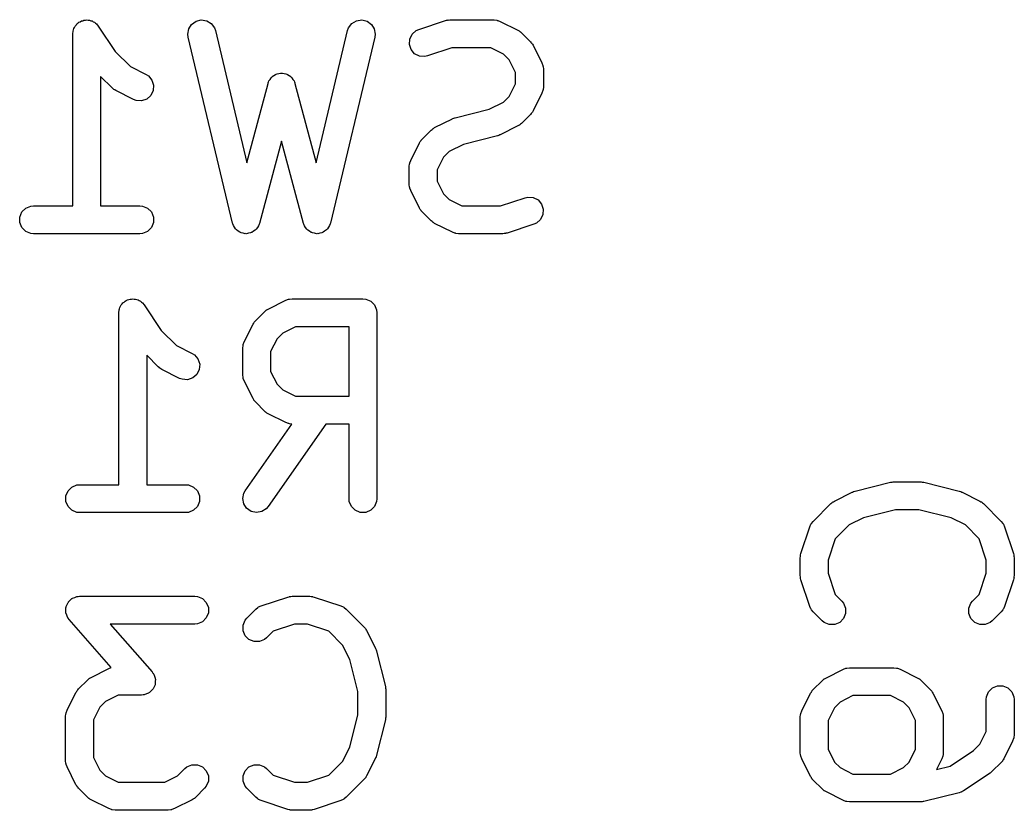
# Model space of a CAD drawing. Header units: inches. Extents: x 4.91 to 6.65, y -5 to -3.32.
# Drawn here: x 5.732 to 5.9425, y -3.7768 to -3.6094 of the extents above; entities that cross this region are included whole.
import ezdxf

# ---------------------------------------------------------------- set-up
doc = ezdxf.new("R2010")
doc.units = ezdxf.units.IN
doc.header["$MEASUREMENT"] = 0
doc.layers.add('BLACK', color=250, linetype='CONTINUOUS')

msp = doc.modelspace()

# ---------------------------------------------------------------- linework, layer by layer
at = {"layer": 'BLACK', "linetype": 'CONTINUOUS'}
for p, q in [((5.74431, -3.61014), (5.74452, -3.60994)), ((5.74452, -3.60994), (5.74479, -3.60983)), ((5.74479, -3.60983), (5.74503, -3.60967)), ((5.74503, -3.60967), (5.74531, -3.60961)), ((5.74531, -3.60961), (5.74558, -3.6095)), ((5.74558, -3.6095), (5.74587, -3.6095)), ((5.74587, -3.6095), (5.74616, -3.60944)), ((5.74616, -3.60944), (5.74644, -3.6095)), ((5.74644, -3.6095), (5.74673, -3.6095)), ((5.74673, -3.6095), (5.747, -3.60961)), ((5.747, -3.60961), (5.74729, -3.60967)), ((5.74729, -3.60967), (5.74753, -3.60983)), ((5.74753, -3.60983), (5.7478, -3.60994)), ((5.7478, -3.60994), (5.748, -3.61015)), ((5.76836, -3.61039), (5.7693, -3.60971)), ((5.7693, -3.60971), (5.77042, -3.60944)), ((5.77042, -3.60944), (5.77156, -3.60963)), ((5.77156, -3.60963), (5.77254, -3.61023)), ((5.80227, -3.61023), (5.80325, -3.60963)), ((5.80325, -3.60963), (5.80438, -3.60944)), ((5.80438, -3.60944), (5.80551, -3.60971)), ((5.80551, -3.60971), (5.80644, -3.61039)), ((5.81646, -3.61147), (5.82209, -3.60959)), ((5.82209, -3.60959), (5.82237, -3.60953)), ((5.82237, -3.60953), (5.82245, -3.6095)), ((5.82245, -3.6095), (5.82255, -3.60949)), ((5.82255, -3.60949), (5.82265, -3.60946)), ((5.82265, -3.60946), (5.82273, -3.60947)), ((5.82273, -3.60947), (5.82302, -3.60944)), ((5.82302, -3.60944), (5.8324, -3.60944)), ((5.8324, -3.60944), (5.83297, -3.6095)), ((5.83297, -3.6095), (5.83307, -3.60954)), ((5.83307, -3.60954), (5.83318, -3.60955)), ((5.83318, -3.60955), (5.83372, -3.60975)), ((5.83372, -3.60975), (5.83747, -3.61163)), ((5.7432, -3.61239), (5.74326, -3.61182)), ((5.74326, -3.61182), (5.74337, -3.61155)), ((5.74337, -3.61155), (5.74343, -3.61126)), ((5.74343, -3.61126), (5.74359, -3.61102)), ((5.74359, -3.61102), (5.7437, -3.61075)), ((5.7437, -3.61075), (5.74391, -3.61055)), ((5.74391, -3.61055), (5.74407, -3.6103)), ((5.74407, -3.6103), (5.74431, -3.61014)), ((5.748, -3.61015), (5.74825, -3.61031)), ((5.74825, -3.61031), (5.74861, -3.61075)), ((5.74861, -3.61075), (5.74861, -3.61075)), ((5.74861, -3.61075), (5.74861, -3.61075)), ((5.74861, -3.61075), (5.74861, -3.61076)), ((5.74861, -3.61076), (5.7522, -3.61614)), ((5.76758, -3.6125), (5.76776, -3.61137)), ((5.76776, -3.61137), (5.76836, -3.61039)), ((5.77254, -3.61023), (5.77321, -3.61116)), ((5.77321, -3.61116), (5.7734, -3.61171)), ((5.7734, -3.61171), (5.78006, -3.6397)), ((5.79474, -3.6397), (5.8014, -3.61171)), ((5.8014, -3.61171), (5.80159, -3.61116)), ((5.80159, -3.61116), (5.80227, -3.61023)), ((5.80644, -3.61039), (5.80704, -3.61137)), ((5.80704, -3.61137), (5.80723, -3.6125)), ((5.81507, -3.61246), (5.81594, -3.6117)), ((5.81594, -3.6117), (5.81646, -3.61147)), ((5.83747, -3.61163), (5.83771, -3.61178)), ((5.83771, -3.61178), (5.83779, -3.61181)), ((5.83779, -3.61181), (5.83787, -3.61188)), ((5.83787, -3.61188), (5.83796, -3.61194)), ((5.83796, -3.61194), (5.83801, -3.612)), ((5.83801, -3.612), (5.83823, -3.61218)), ((5.83823, -3.61218), (5.84011, -3.61406)), ((5.7432, -3.64881), (5.7432, -3.61239)), ((5.7432, -3.61239), (5.7432, -3.61239)), ((5.7432, -3.61239), (5.7432, -3.61239)), ((5.7432, -3.61239), (5.7432, -3.61239)), ((5.76766, -3.61308), (5.76758, -3.6125)), ((5.77703, -3.65245), (5.76766, -3.61308)), ((5.80715, -3.61308), (5.79777, -3.65245)), ((5.80723, -3.6125), (5.80715, -3.61308)), ((5.81447, -3.61464), (5.81455, -3.61349)), ((5.81455, -3.61349), (5.81507, -3.61246)), ((5.84011, -3.61406), (5.84029, -3.61428)), ((5.84029, -3.61428), (5.84035, -3.61433)), ((5.7522, -3.61614), (5.7554, -3.61934)), ((5.81483, -3.61573), (5.81447, -3.61464)), ((5.81559, -3.6166), (5.81483, -3.61573)), ((5.8235, -3.61535), (5.81833, -3.61707)), ((5.8317, -3.61535), (5.8235, -3.61535)), ((5.8344, -3.6167), (5.8317, -3.61535)), ((5.84035, -3.61433), (5.84041, -3.61442)), ((5.84041, -3.61442), (5.84048, -3.6145)), ((5.84048, -3.6145), (5.84051, -3.61458)), ((5.84051, -3.61458), (5.84066, -3.61482)), ((5.84066, -3.61482), (5.84254, -3.61857)), ((5.81662, -3.61712), (5.81559, -3.6166)), ((5.81777, -3.6172), (5.81662, -3.61712)), ((5.81833, -3.61707), (5.81777, -3.6172)), ((5.83559, -3.61789), (5.8344, -3.6167)), ((5.83694, -3.62059), (5.83559, -3.61789)), ((5.7554, -3.61934), (5.75873, -3.621)), ((5.83694, -3.62295), (5.83694, -3.62059)), ((5.84254, -3.61857), (5.84274, -3.61911)), ((5.84274, -3.61911), (5.84275, -3.61922)), ((5.84275, -3.61922), (5.84279, -3.61932)), ((5.84279, -3.61932), (5.84285, -3.61989)), ((5.84285, -3.61989), (5.84285, -3.62364)), ((5.75157, -3.62386), (5.74911, -3.6214)), ((5.74911, -3.6214), (5.74911, -3.64881)), ((5.75873, -3.621), (5.75922, -3.62131)), ((5.75922, -3.62131), (5.75997, -3.62218)), ((5.75997, -3.62218), (5.76033, -3.62327)), ((5.7846, -3.62275), (5.78461, -3.62269)), ((5.78461, -3.62269), (5.78465, -3.62262)), ((5.78465, -3.62262), (5.78475, -3.62234)), ((5.78475, -3.62234), (5.78499, -3.62203)), ((5.78499, -3.62203), (5.78518, -3.62169)), ((5.78518, -3.62169), (5.78534, -3.62158)), ((5.78534, -3.62158), (5.78545, -3.62143)), ((5.78545, -3.62143), (5.78579, -3.62123)), ((5.78579, -3.62123), (5.7861, -3.62099)), ((5.7861, -3.62099), (5.78628, -3.62094)), ((5.78628, -3.62094), (5.78645, -3.62085)), ((5.78645, -3.62085), (5.78684, -3.6208)), ((5.78684, -3.6208), (5.78721, -3.6207)), ((5.78721, -3.6207), (5.7874, -3.62072)), ((5.7874, -3.62072), (5.78759, -3.6207)), ((5.78759, -3.6207), (5.78797, -3.6208)), ((5.78797, -3.6208), (5.78835, -3.62085)), ((5.78835, -3.62085), (5.78852, -3.62094)), ((5.78852, -3.62094), (5.7887, -3.62099)), ((5.7887, -3.62099), (5.78901, -3.62123)), ((5.78901, -3.62123), (5.78935, -3.62143)), ((5.78935, -3.62143), (5.78947, -3.62158)), ((5.78947, -3.62158), (5.78962, -3.62169)), ((5.78962, -3.62169), (5.78981, -3.62203)), ((5.78981, -3.62203), (5.79005, -3.62234)), ((5.79005, -3.62234), (5.79016, -3.62262)), ((5.79016, -3.62262), (5.7902, -3.62269)), ((5.7902, -3.62269), (5.7902, -3.62275)), ((5.75179, -3.62404), (5.75157, -3.62386)), ((5.75185, -3.6241), (5.75179, -3.62404)), ((5.75193, -3.62416), (5.75185, -3.6241)), ((5.75202, -3.62422), (5.75193, -3.62416)), ((5.75209, -3.62425), (5.75202, -3.62422)), ((5.75234, -3.62441), (5.75209, -3.62425)), ((5.75608, -3.62628), (5.75234, -3.62441)), ((5.76025, -3.62442), (5.75974, -3.62545)), ((5.76033, -3.62327), (5.76025, -3.62442)), ((5.78006, -3.6397), (5.78455, -3.62288)), ((5.78455, -3.62288), (5.7846, -3.62275)), ((5.7902, -3.62275), (5.79025, -3.62288)), ((5.79025, -3.62288), (5.79474, -3.6397)), ((5.83559, -3.62564), (5.83694, -3.62295)), ((5.84274, -3.62442), (5.84254, -3.62496)), ((5.84275, -3.62432), (5.84274, -3.62442)), ((5.84279, -3.62422), (5.84275, -3.62432)), ((5.84285, -3.62364), (5.84279, -3.62422)), ((5.75663, -3.62649), (5.75608, -3.62628)), ((5.75777, -3.62657), (5.75663, -3.62649)), ((5.75887, -3.62621), (5.75777, -3.62657)), ((5.75974, -3.62545), (5.75887, -3.62621)), ((5.83137, -3.62836), (5.8344, -3.62684)), ((5.8344, -3.62684), (5.83559, -3.62564)), ((5.84254, -3.62496), (5.84066, -3.62871)), ((5.82418, -3.63015), (5.83137, -3.62836)), ((5.84051, -3.62896), (5.84048, -3.62903)), ((5.84066, -3.62871), (5.84051, -3.62896)), ((5.81983, -3.63225), (5.82358, -3.63038)), ((5.82358, -3.63038), (5.82362, -3.63036)), ((5.82362, -3.63036), (5.82364, -3.63035)), ((5.82364, -3.63035), (5.82388, -3.63026)), ((5.82388, -3.63026), (5.82412, -3.63017)), ((5.82412, -3.63017), (5.82414, -3.63017)), ((5.82414, -3.63017), (5.82418, -3.63015)), ((5.84011, -3.62948), (5.83823, -3.63136)), ((5.84029, -3.62925), (5.84011, -3.62948)), ((5.84035, -3.6292), (5.84029, -3.62925)), ((5.84041, -3.62911), (5.84035, -3.6292)), ((5.84048, -3.62903), (5.84041, -3.62911)), ((5.81718, -3.63468), (5.81906, -3.6328)), ((5.81906, -3.6328), (5.81929, -3.63262)), ((5.81929, -3.63262), (5.81934, -3.63256)), ((5.81934, -3.63256), (5.81943, -3.6325)), ((5.81943, -3.6325), (5.81951, -3.63244)), ((5.81951, -3.63244), (5.81958, -3.63241)), ((5.81958, -3.63241), (5.81983, -3.63225)), ((5.83747, -3.63191), (5.83372, -3.63378)), ((5.83771, -3.63175), (5.83747, -3.63191)), ((5.83779, -3.63172), (5.83771, -3.63175)), ((5.83787, -3.63166), (5.83779, -3.63172)), ((5.83796, -3.6316), (5.83787, -3.63166)), ((5.83801, -3.63154), (5.83796, -3.6316)), ((5.83823, -3.63136), (5.83801, -3.63154)), ((5.7874, -3.6351), (5.78276, -3.65253)), ((5.79205, -3.65253), (5.7874, -3.6351)), ((5.81663, -3.63545), (5.81679, -3.6352)), ((5.81679, -3.6352), (5.81682, -3.63513)), ((5.81682, -3.63513), (5.81688, -3.63504)), ((5.81688, -3.63504), (5.81694, -3.63496)), ((5.81694, -3.63496), (5.817, -3.6349)), ((5.817, -3.6349), (5.81718, -3.63468)), ((5.83311, -3.63401), (5.82593, -3.6358)), ((5.83315, -3.63399), (5.83311, -3.63401)), ((5.83318, -3.63399), (5.83315, -3.63399)), ((5.83342, -3.6339), (5.83318, -3.63399)), ((5.83366, -3.63381), (5.83342, -3.6339)), ((5.83367, -3.6338), (5.83366, -3.63381)), ((5.83372, -3.63378), (5.83367, -3.6338)), ((5.81476, -3.6392), (5.81663, -3.63545)), ((5.8229, -3.63732), (5.8217, -3.63852)), ((5.82593, -3.6358), (5.8229, -3.63732)), ((5.81455, -3.63974), (5.81476, -3.6392)), ((5.8217, -3.63852), (5.82035, -3.64121)), ((5.81445, -3.64052), (5.8145, -3.63994)), ((5.81445, -3.64427), (5.81445, -3.64052)), ((5.8145, -3.63994), (5.81454, -3.63984)), ((5.81454, -3.63984), (5.81455, -3.63974)), ((5.82035, -3.64121), (5.82035, -3.64357)), ((5.82035, -3.64357), (5.8217, -3.64627)), ((5.8145, -3.64484), (5.81445, -3.64427)), ((5.81454, -3.64494), (5.8145, -3.64484)), ((5.81455, -3.64505), (5.81454, -3.64494)), ((5.81476, -3.64559), (5.81455, -3.64505)), ((5.81663, -3.64934), (5.81476, -3.64559)), ((5.8217, -3.64627), (5.8229, -3.64746)), ((5.8229, -3.64746), (5.82559, -3.64881)), ((5.83379, -3.64881), (5.83896, -3.64709)), ((5.83896, -3.64709), (5.83953, -3.64696)), ((5.83953, -3.64696), (5.84067, -3.64704)), ((5.84067, -3.64704), (5.84171, -3.64756)), ((5.84171, -3.64756), (5.84246, -3.64843)), ((5.73245, -3.65012), (5.73327, -3.64931)), ((5.73327, -3.64931), (5.73433, -3.64887)), ((5.73433, -3.64887), (5.73491, -3.64881)), ((5.73491, -3.64881), (5.7432, -3.64881)), ((5.74911, -3.64881), (5.75741, -3.64881)), ((5.75741, -3.64881), (5.75798, -3.64887)), ((5.75798, -3.64887), (5.75905, -3.64931)), ((5.75905, -3.64931), (5.75986, -3.65012)), ((5.81679, -3.64958), (5.81663, -3.64934)), ((5.81682, -3.64966), (5.81679, -3.64958)), ((5.81688, -3.64974), (5.81682, -3.64966)), ((5.81694, -3.64983), (5.81688, -3.64974)), ((5.817, -3.64988), (5.81694, -3.64983)), ((5.81718, -3.6501), (5.817, -3.64988)), ((5.82559, -3.64881), (5.83379, -3.64881)), ((5.84246, -3.64843), (5.84282, -3.64952)), ((5.84282, -3.64952), (5.84274, -3.65067)), ((5.73201, -3.65119), (5.73245, -3.65012)), ((5.73201, -3.65234), (5.73201, -3.65119)), ((5.75986, -3.65012), (5.7603, -3.65119)), ((5.7603, -3.65119), (5.7603, -3.65234)), ((5.81906, -3.65198), (5.81718, -3.6501)), ((5.81929, -3.65216), (5.81906, -3.65198)), ((5.81934, -3.65222), (5.81929, -3.65216)), ((5.84223, -3.6517), (5.84136, -3.65245)), ((5.84274, -3.65067), (5.84223, -3.6517)), ((5.73245, -3.6534), (5.73201, -3.65234)), ((5.73327, -3.65422), (5.73245, -3.6534)), ((5.73433, -3.65466), (5.73327, -3.65422)), ((5.75905, -3.65422), (5.75798, -3.65466)), ((5.75986, -3.6534), (5.75905, -3.65422)), ((5.7603, -3.65234), (5.75986, -3.6534)), ((5.7771, -3.65265), (5.77703, -3.65245)), ((5.77711, -3.65272), (5.7771, -3.65265)), ((5.77714, -3.65278), (5.77711, -3.65272)), ((5.77722, -3.653), (5.77714, -3.65278)), ((5.77747, -3.65334), (5.77722, -3.653)), ((5.77768, -3.65371), (5.77747, -3.65334)), ((5.77781, -3.65381), (5.77768, -3.65371)), ((5.77789, -3.65393), (5.77781, -3.65381)), ((5.77826, -3.65415), (5.77789, -3.65393)), ((5.7786, -3.65441), (5.77826, -3.65415)), ((5.78148, -3.6542), (5.78113, -3.65445)), ((5.78185, -3.65398), (5.78148, -3.6542)), ((5.78194, -3.65386), (5.78185, -3.65398)), ((5.78207, -3.65377), (5.78194, -3.65386)), ((5.78229, -3.65341), (5.78207, -3.65377)), ((5.78255, -3.65307), (5.78229, -3.65341)), ((5.78263, -3.65285), (5.78255, -3.65307)), ((5.78267, -3.65279), (5.78263, -3.65285)), ((5.78268, -3.65272), (5.78267, -3.65279)), ((5.78276, -3.65253), (5.78268, -3.65272)), ((5.79212, -3.65272), (5.79205, -3.65253)), ((5.79213, -3.65279), (5.79212, -3.65272)), ((5.79217, -3.65285), (5.79213, -3.65279)), ((5.79225, -3.65307), (5.79217, -3.65285)), ((5.79251, -3.65341), (5.79225, -3.65307)), ((5.79274, -3.65377), (5.79251, -3.65341)), ((5.79286, -3.65386), (5.79274, -3.65377)), ((5.79295, -3.65398), (5.79286, -3.65386)), ((5.79332, -3.6542), (5.79295, -3.65398)), ((5.79367, -3.65445), (5.79332, -3.6542)), ((5.79654, -3.65415), (5.7962, -3.65441)), ((5.79691, -3.65393), (5.79654, -3.65415)), ((5.797, -3.65381), (5.79691, -3.65393)), ((5.79712, -3.65371), (5.797, -3.65381)), ((5.79733, -3.65334), (5.79712, -3.65371)), ((5.79758, -3.653), (5.79733, -3.65334)), ((5.79766, -3.65278), (5.79758, -3.653)), ((5.7977, -3.65272), (5.79766, -3.65278)), ((5.79777, -3.65245), (5.7977, -3.65265)), ((5.7977, -3.65265), (5.7977, -3.65272)), ((5.81943, -3.65228), (5.81934, -3.65222)), ((5.81951, -3.65234), (5.81943, -3.65228)), ((5.81958, -3.65237), (5.81951, -3.65234)), ((5.81983, -3.65253), (5.81958, -3.65237)), ((5.82358, -3.65441), (5.81983, -3.65253)), ((5.84083, -3.65269), (5.8352, -3.65457)), ((5.84136, -3.65245), (5.84083, -3.65269)), ((5.73491, -3.65472), (5.73433, -3.65466)), ((5.75741, -3.65472), (5.73491, -3.65472)), ((5.75798, -3.65466), (5.75741, -3.65472)), ((5.77875, -3.65445), (5.7786, -3.65441)), ((5.77888, -3.65453), (5.77875, -3.65445)), ((5.7793, -3.6546), (5.77888, -3.65453)), ((5.77971, -3.65471), (5.7793, -3.6546)), ((5.77986, -3.65469), (5.77971, -3.65471)), ((5.78001, -3.65472), (5.77986, -3.65469)), ((5.78043, -3.65462), (5.78001, -3.65472)), ((5.78085, -3.65456), (5.78043, -3.65462)), ((5.78099, -3.65448), (5.78085, -3.65456)), ((5.78113, -3.65445), (5.78099, -3.65448)), ((5.79382, -3.65448), (5.79367, -3.65445)), ((5.79395, -3.65456), (5.79382, -3.65448)), ((5.79437, -3.65462), (5.79395, -3.65456)), ((5.79479, -3.65472), (5.79437, -3.65462)), ((5.79494, -3.65469), (5.79479, -3.65472)), ((5.79509, -3.65471), (5.79494, -3.65469)), ((5.7955, -3.6546), (5.79509, -3.65471)), ((5.79593, -3.65453), (5.7955, -3.6546)), ((5.79606, -3.65445), (5.79593, -3.65453)), ((5.7962, -3.65441), (5.79606, -3.65445)), ((5.82412, -3.65461), (5.82358, -3.65441)), ((5.82422, -3.65462), (5.82412, -3.65461)), ((5.82432, -3.65466), (5.82422, -3.65462)), ((5.8249, -3.65472), (5.82432, -3.65466)), ((5.83427, -3.65472), (5.8249, -3.65472)), ((5.83456, -3.65469), (5.83427, -3.65472)), ((5.83464, -3.65469), (5.83456, -3.65469)), ((5.83474, -3.65467), (5.83464, -3.65469)), ((5.83485, -3.65466), (5.83474, -3.65467)), ((5.83492, -3.65463), (5.83485, -3.65466)), ((5.8352, -3.65457), (5.83492, -3.65463)), ((5.75406, -3.6692), (5.75427, -3.66899)), ((5.75427, -3.66899), (5.75454, -3.66888)), ((5.75454, -3.66888), (5.75478, -3.66872)), ((5.75478, -3.66872), (5.75506, -3.66866)), ((5.75506, -3.66866), (5.75533, -3.66855)), ((5.75533, -3.66855), (5.75562, -3.66855)), ((5.75562, -3.66855), (5.75591, -3.6685)), ((5.75591, -3.6685), (5.75619, -3.66855)), ((5.75619, -3.66855), (5.75648, -3.66855)), ((5.75648, -3.66855), (5.75675, -3.66867)), ((5.75675, -3.66867), (5.75704, -3.66872)), ((5.75704, -3.66872), (5.75728, -3.66888)), ((5.75728, -3.66888), (5.75755, -3.66899)), ((5.75755, -3.66899), (5.75775, -3.6692)), ((5.78458, -3.67068), (5.78833, -3.66881)), ((5.78833, -3.66881), (5.78887, -3.6686)), ((5.78887, -3.6686), (5.78898, -3.66859)), ((5.78898, -3.66859), (5.78908, -3.66855)), ((5.78908, -3.66855), (5.78965, -3.6685)), ((5.78965, -3.6685), (5.80465, -3.6685)), ((5.80465, -3.6685), (5.80523, -3.66855)), ((5.80523, -3.66855), (5.80629, -3.66899)), ((5.80629, -3.66899), (5.8071, -3.66981)), ((5.75295, -3.67144), (5.75301, -3.67087)), ((5.75301, -3.67087), (5.75312, -3.6706)), ((5.75312, -3.6706), (5.75318, -3.67032)), ((5.75318, -3.67032), (5.75334, -3.67008)), ((5.75334, -3.67008), (5.75345, -3.66981)), ((5.75345, -3.66981), (5.75366, -3.6696)), ((5.75366, -3.6696), (5.75382, -3.66936)), ((5.75382, -3.66936), (5.75406, -3.6692)), ((5.75775, -3.6692), (5.758, -3.66936)), ((5.758, -3.66936), (5.75836, -3.66981)), ((5.75836, -3.66981), (5.75836, -3.66981)), ((5.75836, -3.66981), (5.75836, -3.66981)), ((5.75836, -3.66981), (5.75836, -3.66981)), ((5.75836, -3.66981), (5.76195, -3.67519)), ((5.78381, -3.67124), (5.78404, -3.67105)), ((5.78404, -3.67105), (5.78409, -3.67099)), ((5.78409, -3.67099), (5.78418, -3.67094)), ((5.78418, -3.67094), (5.78426, -3.67087)), ((5.78426, -3.67087), (5.78433, -3.67084)), ((5.78433, -3.67084), (5.78458, -3.67068)), ((5.8071, -3.66981), (5.80755, -3.67087)), ((5.80755, -3.67087), (5.8076, -3.67145)), ((5.75295, -3.67145), (5.75295, -3.67144)), ((5.75295, -3.70787), (5.75295, -3.67145)), ((5.75295, -3.67145), (5.75295, -3.67145)), ((5.75295, -3.67145), (5.75295, -3.67145)), ((5.78175, -3.67334), (5.78194, -3.67311)), ((5.78194, -3.67311), (5.78381, -3.67124)), ((5.8076, -3.67145), (5.8076, -3.71082)), ((5.76195, -3.67519), (5.76515, -3.6784)), ((5.77951, -3.67763), (5.78139, -3.67388)), ((5.78139, -3.67388), (5.78154, -3.67363)), ((5.78154, -3.67363), (5.78157, -3.67356)), ((5.78157, -3.67356), (5.78164, -3.67348)), ((5.78164, -3.67348), (5.78169, -3.67339)), ((5.78169, -3.67339), (5.78175, -3.67334)), ((5.79035, -3.6744), (5.78765, -3.67575)), ((5.8017, -3.6744), (5.79035, -3.6744)), ((5.8017, -3.68912), (5.8017, -3.6744)), ((5.78645, -3.67695), (5.7851, -3.67965)), ((5.78765, -3.67575), (5.78645, -3.67695)), ((5.76515, -3.6784), (5.76847, -3.68006)), ((5.7792, -3.67895), (5.77926, -3.67837)), ((5.7792, -3.68457), (5.7792, -3.67895)), ((5.77926, -3.67837), (5.7793, -3.67827)), ((5.7793, -3.67817), (5.77951, -3.67763)), ((5.7793, -3.67827), (5.7793, -3.67817)), ((5.76132, -3.68291), (5.75886, -3.68045)), ((5.75886, -3.68045), (5.75886, -3.70787)), ((5.76847, -3.68006), (5.76896, -3.68037)), ((5.76896, -3.68037), (5.76972, -3.68124)), ((5.76972, -3.68124), (5.77008, -3.68233)), ((5.7851, -3.67965), (5.7851, -3.68388)), ((5.76154, -3.6831), (5.76132, -3.68291)), ((5.76159, -3.68316), (5.76154, -3.6831)), ((5.76168, -3.68321), (5.76159, -3.68316)), ((5.76176, -3.68328), (5.76168, -3.68321)), ((5.76184, -3.68331), (5.76176, -3.68328)), ((5.76208, -3.68346), (5.76184, -3.68331)), ((5.76583, -3.68534), (5.76208, -3.68346)), ((5.77, -3.68348), (5.76949, -3.68451)), ((5.77008, -3.68233), (5.77, -3.68348)), ((5.76637, -3.68555), (5.76583, -3.68534)), ((5.76752, -3.68563), (5.76637, -3.68555)), ((5.76862, -3.68526), (5.76752, -3.68563)), ((5.76949, -3.68451), (5.76862, -3.68526)), ((5.77926, -3.68515), (5.7792, -3.68457)), ((5.7793, -3.68525), (5.77926, -3.68515)), ((5.7793, -3.68535), (5.7793, -3.68525)), ((5.77951, -3.68589), (5.7793, -3.68535)), ((5.7851, -3.68388), (5.78645, -3.68657)), ((5.78139, -3.68964), (5.77951, -3.68589)), ((5.78645, -3.68657), (5.78765, -3.68777)), ((5.78765, -3.68777), (5.79035, -3.68912)), ((5.78154, -3.68989), (5.78139, -3.68964)), ((5.78157, -3.68996), (5.78154, -3.68989)), ((5.78164, -3.69004), (5.78157, -3.68996)), ((5.78169, -3.69013), (5.78164, -3.69004)), ((5.79035, -3.68912), (5.8017, -3.68912)), ((5.78175, -3.69018), (5.78169, -3.69013)), ((5.78194, -3.69041), (5.78175, -3.69018)), ((5.78381, -3.69229), (5.78194, -3.69041)), ((5.78404, -3.69247), (5.78381, -3.69229)), ((5.78409, -3.69253), (5.78404, -3.69247)), ((5.78418, -3.69259), (5.78409, -3.69253)), ((5.78426, -3.69265), (5.78418, -3.69259)), ((5.78433, -3.69268), (5.78426, -3.69265)), ((5.78458, -3.69284), (5.78433, -3.69268)), ((5.78833, -3.69471), (5.78458, -3.69284)), ((5.77973, -3.70913), (5.78961, -3.69502)), ((5.79681, -3.69502), (5.78457, -3.71251)), ((5.78887, -3.69492), (5.78833, -3.69471)), ((5.78898, -3.69493), (5.78887, -3.69492)), ((5.78908, -3.69497), (5.78898, -3.69493)), ((5.78961, -3.69502), (5.78908, -3.69497)), ((5.8017, -3.69502), (5.79681, -3.69502)), ((5.8017, -3.71082), (5.8017, -3.69502)), ((5.7422, -3.70918), (5.74302, -3.70836)), ((5.74302, -3.70836), (5.74408, -3.70792)), ((5.74408, -3.70792), (5.74466, -3.70787)), ((5.74466, -3.70787), (5.75295, -3.70787)), ((5.75886, -3.70787), (5.76715, -3.70787)), ((5.76715, -3.70787), (5.76773, -3.70792)), ((5.76773, -3.70792), (5.76879, -3.70836)), ((5.76879, -3.70836), (5.76961, -3.70918)), ((5.90885, -3.70922), (5.91635, -3.70734)), ((5.91635, -3.70734), (5.91645, -3.70733)), ((5.91645, -3.70733), (5.91649, -3.70731)), ((5.91649, -3.70731), (5.9167, -3.70729)), ((5.9167, -3.70729), (5.91692, -3.70726)), ((5.91692, -3.70726), (5.91696, -3.70727)), ((5.91696, -3.70727), (5.91706, -3.70726)), ((5.91706, -3.70726), (5.92269, -3.70726)), ((5.92269, -3.70726), (5.92279, -3.70727)), ((5.92279, -3.70727), (5.92283, -3.70726)), ((5.92283, -3.70726), (5.92305, -3.70729)), ((5.92305, -3.70729), (5.92326, -3.70731)), ((5.92326, -3.70731), (5.9233, -3.70733)), ((5.9233, -3.70733), (5.9234, -3.70734)), ((5.9234, -3.70734), (5.9309, -3.70922)), ((5.74176, -3.71024), (5.7422, -3.70918)), ((5.74176, -3.7114), (5.74176, -3.71024)), ((5.76961, -3.70918), (5.77005, -3.71024)), ((5.77005, -3.71024), (5.77005, -3.7114)), ((5.7792, -3.71076), (5.77945, -3.70963)), ((5.7794, -3.71189), (5.7792, -3.71076)), ((5.77945, -3.70963), (5.77973, -3.70913)), ((5.80175, -3.7114), (5.8017, -3.71082)), ((5.8076, -3.71082), (5.80755, -3.7114)), ((5.90449, -3.71132), (5.90824, -3.70944)), ((5.90824, -3.70944), (5.90829, -3.70943)), ((5.90829, -3.70943), (5.9083, -3.70941)), ((5.9083, -3.70941), (5.90854, -3.70933)), ((5.90854, -3.70933), (5.90878, -3.70923)), ((5.90878, -3.70923), (5.9088, -3.70923)), ((5.9088, -3.70923), (5.90885, -3.70922)), ((5.9309, -3.70922), (5.93094, -3.70923)), ((5.93094, -3.70923), (5.93097, -3.70923)), ((5.93097, -3.70923), (5.93121, -3.70933)), ((5.93121, -3.70933), (5.93145, -3.70941)), ((5.93145, -3.70941), (5.93146, -3.70943)), ((5.93146, -3.70943), (5.93151, -3.70944)), ((5.93151, -3.70944), (5.93526, -3.71132)), ((5.7422, -3.71246), (5.74176, -3.7114)), ((5.74302, -3.71327), (5.7422, -3.71246)), ((5.76961, -3.71246), (5.76879, -3.71327)), ((5.77005, -3.7114), (5.76961, -3.71246)), ((5.78002, -3.71286), (5.7794, -3.71189)), ((5.78096, -3.71352), (5.78002, -3.71286)), ((5.78419, -3.71295), (5.78322, -3.71357)), ((5.78457, -3.71251), (5.78419, -3.71295)), ((5.80219, -3.71246), (5.80175, -3.7114)), ((5.80301, -3.71327), (5.80219, -3.71246)), ((5.8071, -3.71246), (5.80629, -3.71327)), ((5.80755, -3.7114), (5.8071, -3.71246)), ((5.89998, -3.71562), (5.90373, -3.71187)), ((5.90373, -3.71187), (5.90395, -3.71168)), ((5.90395, -3.71168), (5.904, -3.71162)), ((5.904, -3.71162), (5.90409, -3.71157)), ((5.90409, -3.71157), (5.90417, -3.7115)), ((5.90417, -3.7115), (5.90425, -3.71147)), ((5.90425, -3.71147), (5.90449, -3.71132)), ((5.91743, -3.71316), (5.91059, -3.71487)), ((5.92232, -3.71316), (5.91743, -3.71316)), ((5.92916, -3.71487), (5.92232, -3.71316)), ((5.93526, -3.71132), (5.9355, -3.71147)), ((5.9355, -3.71147), (5.93558, -3.7115)), ((5.93558, -3.7115), (5.93566, -3.71157)), ((5.93566, -3.71157), (5.93575, -3.71162)), ((5.93575, -3.71162), (5.9358, -3.71168)), ((5.9358, -3.71168), (5.93602, -3.71187)), ((5.93602, -3.71187), (5.93977, -3.71562)), ((5.74408, -3.71372), (5.74302, -3.71327)), ((5.74466, -3.71377), (5.74408, -3.71372)), ((5.76715, -3.71377), (5.74466, -3.71377)), ((5.76773, -3.71372), (5.76715, -3.71377)), ((5.76879, -3.71327), (5.76773, -3.71372)), ((5.78209, -3.71377), (5.78096, -3.71352)), ((5.78322, -3.71357), (5.78209, -3.71377)), ((5.80407, -3.71372), (5.80301, -3.71327)), ((5.80523, -3.71372), (5.80407, -3.71372)), ((5.80629, -3.71327), (5.80523, -3.71372)), ((5.91059, -3.71487), (5.90756, -3.71638)), ((5.93219, -3.71638), (5.92916, -3.71487)), ((5.89739, -3.7224), (5.89926, -3.71677)), ((5.89926, -3.71677), (5.8995, -3.71624)), ((5.8995, -3.71624), (5.89957, -3.71616)), ((5.89957, -3.71616), (5.89961, -3.71607)), ((5.89961, -3.71607), (5.89998, -3.71562)), ((5.90756, -3.71638), (5.90465, -3.7193)), ((5.9351, -3.7193), (5.93219, -3.71638)), ((5.93977, -3.71562), (5.94014, -3.71607)), ((5.94014, -3.71607), (5.94018, -3.71616)), ((5.94018, -3.71616), (5.94025, -3.71624)), ((5.94025, -3.71624), (5.94049, -3.71677)), ((5.94049, -3.71677), (5.94236, -3.7224)), ((5.90465, -3.7193), (5.90314, -3.72381)), ((5.93661, -3.72381), (5.9351, -3.7193)), ((5.89724, -3.72333), (5.89727, -3.72304)), ((5.89724, -3.72708), (5.89724, -3.72333)), ((5.89726, -3.72296), (5.89728, -3.72286)), ((5.89727, -3.72304), (5.89726, -3.72296)), ((5.89728, -3.72286), (5.89729, -3.72276)), ((5.89729, -3.72276), (5.89732, -3.72268)), ((5.89732, -3.72268), (5.89739, -3.7224)), ((5.94236, -3.7224), (5.94243, -3.72268)), ((5.94243, -3.72268), (5.94246, -3.72276)), ((5.94246, -3.72276), (5.94247, -3.72286)), ((5.94247, -3.72286), (5.94249, -3.72296)), ((5.94249, -3.72296), (5.94248, -3.72304)), ((5.94248, -3.72304), (5.94251, -3.72333)), ((5.94251, -3.72333), (5.94251, -3.72708)), ((5.90314, -3.72381), (5.90314, -3.7266)), ((5.93661, -3.7266), (5.93661, -3.72381)), ((5.89727, -3.72737), (5.89724, -3.72708)), ((5.89726, -3.72745), (5.89727, -3.72737)), ((5.89728, -3.72755), (5.89726, -3.72745)), ((5.89729, -3.72766), (5.89728, -3.72755)), ((5.89732, -3.72773), (5.89729, -3.72766)), ((5.89739, -3.72801), (5.89732, -3.72773)), ((5.90314, -3.7266), (5.90465, -3.73111)), ((5.9351, -3.73111), (5.93661, -3.7266)), ((5.94243, -3.72773), (5.94236, -3.72801)), ((5.94246, -3.72766), (5.94243, -3.72773)), ((5.94247, -3.72755), (5.94246, -3.72766)), ((5.94249, -3.72745), (5.94247, -3.72755)), ((5.94251, -3.72708), (5.94248, -3.72737)), ((5.94248, -3.72737), (5.94249, -3.72745)), ((5.89926, -3.73364), (5.89739, -3.72801)), ((5.94236, -3.72801), (5.94049, -3.73364)), ((5.74268, -3.73233), (5.74302, -3.73199)), ((5.74302, -3.73199), (5.74311, -3.73195)), ((5.74311, -3.73195), (5.74318, -3.73188)), ((5.74318, -3.73188), (5.74364, -3.73173)), ((5.74364, -3.73173), (5.74408, -3.73155)), ((5.74408, -3.73155), (5.74422, -3.73153)), ((5.74422, -3.73153), (5.74427, -3.73151)), ((5.74427, -3.73151), (5.74435, -3.73152)), ((5.74435, -3.73152), (5.74466, -3.73149)), ((5.74466, -3.73149), (5.76903, -3.73149)), ((5.76903, -3.73149), (5.7696, -3.73155)), ((5.7696, -3.73155), (5.77067, -3.73199)), ((5.77067, -3.73199), (5.77148, -3.7328)), ((5.78309, -3.73352), (5.78872, -3.73164)), ((5.78872, -3.73164), (5.789, -3.73158)), ((5.789, -3.73158), (5.78908, -3.73155)), ((5.78908, -3.73155), (5.78918, -3.73154)), ((5.78918, -3.73154), (5.78928, -3.73151)), ((5.78928, -3.73151), (5.78936, -3.73152)), ((5.78936, -3.73152), (5.78965, -3.73149)), ((5.78965, -3.73149), (5.7934, -3.73149)), ((5.7934, -3.73149), (5.79369, -3.73152)), ((5.79369, -3.73152), (5.79377, -3.73151)), ((5.79377, -3.73151), (5.79387, -3.73154)), ((5.79387, -3.73154), (5.79398, -3.73155)), ((5.79398, -3.73155), (5.79405, -3.73158)), ((5.79405, -3.73158), (5.79433, -3.73164)), ((5.79433, -3.73164), (5.79996, -3.73352)), ((5.90465, -3.73111), (5.90603, -3.73249)), ((5.93372, -3.73249), (5.9351, -3.73111)), ((5.74176, -3.73387), (5.7418, -3.73377)), ((5.74176, -3.73435), (5.74176, -3.73387)), ((5.7418, -3.73377), (5.74181, -3.73367)), ((5.74181, -3.73367), (5.74202, -3.73324)), ((5.74202, -3.73324), (5.7422, -3.7328)), ((5.7422, -3.7328), (5.74227, -3.73273)), ((5.74227, -3.73273), (5.74232, -3.73264)), ((5.74232, -3.73264), (5.74268, -3.73233)), ((5.77148, -3.7328), (5.77192, -3.73387)), ((5.77192, -3.73387), (5.77192, -3.73502)), ((5.78006, -3.7361), (5.78194, -3.73423)), ((5.78194, -3.73423), (5.78239, -3.73386)), ((5.78239, -3.73386), (5.78248, -3.73382)), ((5.78248, -3.73382), (5.78256, -3.73375)), ((5.78256, -3.73375), (5.78309, -3.73352)), ((5.79996, -3.73352), (5.80049, -3.73375)), ((5.80049, -3.73375), (5.80057, -3.73382)), ((5.80057, -3.73382), (5.80067, -3.73386)), ((5.80067, -3.73386), (5.80111, -3.73423)), ((5.80111, -3.73423), (5.80486, -3.73798)), ((5.8995, -3.73417), (5.89926, -3.73364)), ((5.89957, -3.73425), (5.8995, -3.73417)), ((5.89961, -3.73435), (5.89957, -3.73425)), ((5.90603, -3.73249), (5.90639, -3.73294)), ((5.90639, -3.73294), (5.90684, -3.734)), ((5.90684, -3.734), (5.90684, -3.73516)), ((5.93291, -3.734), (5.93336, -3.73294)), ((5.93291, -3.73516), (5.93291, -3.734)), ((5.93336, -3.73294), (5.93372, -3.73249)), ((5.94018, -3.73425), (5.94014, -3.73435)), ((5.94025, -3.73417), (5.94018, -3.73425)), ((5.94049, -3.73364), (5.94025, -3.73417)), ((5.74173, -3.73482), (5.74176, -3.73435)), ((5.74176, -3.73492), (5.74173, -3.73482)), ((5.74176, -3.73502), (5.74176, -3.73492)), ((5.74194, -3.73546), (5.74176, -3.73502)), ((5.7421, -3.73592), (5.74194, -3.73546)), ((5.74218, -3.73603), (5.7421, -3.73592)), ((5.7422, -3.73608), (5.74218, -3.73603)), ((5.74226, -3.73614), (5.7422, -3.73608)), ((5.74243, -3.73639), (5.74226, -3.73614)), ((5.77148, -3.73608), (5.77067, -3.7369)), ((5.77192, -3.73502), (5.77148, -3.73608)), ((5.7797, -3.73655), (5.78006, -3.7361)), ((5.89998, -3.73479), (5.89961, -3.73435)), ((5.90185, -3.73667), (5.89998, -3.73479)), ((5.90639, -3.73622), (5.90558, -3.73704)), ((5.90684, -3.73516), (5.90639, -3.73622)), ((5.93336, -3.73622), (5.93291, -3.73516)), ((5.93417, -3.73704), (5.93336, -3.73622)), ((5.93977, -3.73479), (5.9379, -3.73667)), ((5.94014, -3.73435), (5.93977, -3.73479)), ((5.75137, -3.7466), (5.74243, -3.73639)), ((5.76903, -3.73739), (5.75116, -3.73739)), ((5.75116, -3.73739), (5.76, -3.7475)), ((5.7696, -3.73734), (5.76903, -3.73739)), ((5.77067, -3.7369), (5.7696, -3.73734)), ((5.77926, -3.73762), (5.7797, -3.73655)), ((5.77926, -3.73877), (5.77926, -3.73762)), ((5.79013, -3.73739), (5.78562, -3.7389)), ((5.79292, -3.73739), (5.79013, -3.73739)), ((5.79743, -3.7389), (5.79292, -3.73739)), ((5.80486, -3.73798), (5.80505, -3.7382)), ((5.80505, -3.7382), (5.80511, -3.73826)), ((5.80511, -3.73826), (5.80516, -3.73834)), ((5.80516, -3.73834), (5.80523, -3.73843)), ((5.80523, -3.73843), (5.80526, -3.7385)), ((5.9023, -3.73704), (5.90185, -3.73667)), ((5.90336, -3.73748), (5.9023, -3.73704)), ((5.90452, -3.73748), (5.90336, -3.73748)), ((5.90558, -3.73704), (5.90452, -3.73748)), ((5.93523, -3.73748), (5.93417, -3.73704)), ((5.93639, -3.73748), (5.93523, -3.73748)), ((5.93745, -3.73704), (5.93639, -3.73748)), ((5.9379, -3.73667), (5.93745, -3.73704)), ((5.7797, -3.73983), (5.77926, -3.73877)), ((5.78051, -3.74065), (5.7797, -3.73983)), ((5.78424, -3.74028), (5.78379, -3.74065)), ((5.78562, -3.7389), (5.78424, -3.74028)), ((5.80035, -3.74182), (5.79743, -3.7389)), ((5.80526, -3.7385), (5.80542, -3.73875)), ((5.80542, -3.73875), (5.80729, -3.74249)), ((5.78158, -3.74109), (5.78051, -3.74065)), ((5.78273, -3.74109), (5.78158, -3.74109)), ((5.78379, -3.74065), (5.78273, -3.74109)), ((5.80186, -3.74485), (5.80035, -3.74182)), ((5.80729, -3.74249), (5.80731, -3.74254)), ((5.80731, -3.74254), (5.80732, -3.74255)), ((5.80732, -3.74255), (5.80741, -3.7428)), ((5.80741, -3.7428), (5.8075, -3.74304)), ((5.8075, -3.74304), (5.8075, -3.74306)), ((5.8075, -3.74306), (5.80751, -3.7431)), ((5.80751, -3.7431), (5.80939, -3.7506)), ((5.74709, -3.74867), (5.75084, -3.7468)), ((5.75084, -3.7468), (5.75137, -3.7466)), ((5.80357, -3.75168), (5.80186, -3.74485)), ((5.90637, -3.74694), (5.90691, -3.74673)), ((5.90691, -3.74673), (5.90701, -3.74672)), ((5.90701, -3.74672), (5.90711, -3.74668)), ((5.90711, -3.74668), (5.90769, -3.74663)), ((5.90769, -3.74663), (5.91706, -3.74663)), ((5.91706, -3.74663), (5.91764, -3.74668)), ((5.91764, -3.74668), (5.91774, -3.74672)), ((5.91774, -3.74672), (5.91784, -3.74673)), ((5.91784, -3.74673), (5.91838, -3.74694)), ((5.74654, -3.74904), (5.7466, -3.74898)), ((5.7466, -3.74898), (5.74668, -3.74893)), ((5.74668, -3.74893), (5.74677, -3.74886)), ((5.74677, -3.74886), (5.74684, -3.74883)), ((5.74684, -3.74883), (5.74709, -3.74867)), ((5.76, -3.7475), (5.76018, -3.74774)), ((5.76018, -3.74774), (5.76024, -3.7478)), ((5.76024, -3.7478), (5.76026, -3.74785)), ((5.76026, -3.74785), (5.76034, -3.74797)), ((5.76034, -3.74797), (5.76049, -3.74842)), ((5.76049, -3.74842), (5.76068, -3.74886)), ((5.76068, -3.74886), (5.76068, -3.74896)), ((5.76068, -3.74896), (5.76071, -3.74906)), ((5.90222, -3.74906), (5.9023, -3.749)), ((5.9023, -3.749), (5.90237, -3.74897)), ((5.90237, -3.74897), (5.90262, -3.74881)), ((5.90262, -3.74881), (5.90637, -3.74694)), ((5.91838, -3.74694), (5.92213, -3.74881)), ((5.92213, -3.74881), (5.92238, -3.74897)), ((5.92238, -3.74897), (5.92245, -3.749)), ((5.92245, -3.749), (5.92253, -3.74906)), ((5.74426, -3.75133), (5.74444, -3.7511)), ((5.74444, -3.7511), (5.74632, -3.74923)), ((5.74632, -3.74923), (5.74654, -3.74904)), ((5.76024, -3.75108), (5.76016, -3.75115)), ((5.76042, -3.75064), (5.76024, -3.75108)), ((5.76063, -3.75021), (5.76042, -3.75064)), ((5.76064, -3.75011), (5.76063, -3.75021)), ((5.76068, -3.75002), (5.76064, -3.75011)), ((5.76071, -3.74906), (5.76068, -3.74954)), ((5.76068, -3.74954), (5.76068, -3.75002)), ((5.80939, -3.7506), (5.8094, -3.7507)), ((5.8094, -3.7507), (5.80942, -3.75074)), ((5.80942, -3.75074), (5.80944, -3.75096)), ((5.80944, -3.75096), (5.80947, -3.75117)), ((5.89998, -3.75124), (5.90185, -3.74937)), ((5.90185, -3.74937), (5.90208, -3.74918)), ((5.90208, -3.74918), (5.90213, -3.74912)), ((5.90213, -3.74912), (5.90222, -3.74906)), ((5.92253, -3.74906), (5.92262, -3.74912)), ((5.92262, -3.74912), (5.92267, -3.74918)), ((5.92267, -3.74918), (5.9229, -3.74937)), ((5.9229, -3.74937), (5.92477, -3.75124)), ((5.9371, -3.75169), (5.93792, -3.75087)), ((5.93792, -3.75087), (5.93898, -3.75043)), ((5.93898, -3.75043), (5.94014, -3.75043)), ((5.94014, -3.75043), (5.9412, -3.75087)), ((5.9412, -3.75087), (5.94201, -3.75169)), ((5.74202, -3.75562), (5.74389, -3.75187)), ((5.74389, -3.75187), (5.74405, -3.75162)), ((5.74405, -3.75162), (5.74408, -3.75155)), ((5.74408, -3.75155), (5.74414, -3.75147)), ((5.74414, -3.75147), (5.7442, -3.75138)), ((5.7442, -3.75138), (5.74426, -3.75133)), ((5.75285, -3.75239), (5.75016, -3.75374)), ((5.75778, -3.75239), (5.75285, -3.75239)), ((5.75808, -3.75236), (5.75778, -3.75239)), ((5.75816, -3.75237), (5.75808, -3.75236)), ((5.75822, -3.75235), (5.75816, -3.75237)), ((5.75836, -3.75234), (5.75822, -3.75235)), ((5.7588, -3.75215), (5.75836, -3.75234)), ((5.75925, -3.752), (5.7588, -3.75215)), ((5.75933, -3.75193), (5.75925, -3.752)), ((5.75942, -3.75189), (5.75933, -3.75193)), ((5.75976, -3.75156), (5.75942, -3.75189)), ((5.76012, -3.75124), (5.75976, -3.75156)), ((5.76016, -3.75115), (5.76012, -3.75124)), ((5.80357, -3.75658), (5.80357, -3.75168)), ((5.80947, -3.75117), (5.80947, -3.75121)), ((5.80947, -3.75121), (5.80948, -3.75131)), ((5.80948, -3.75131), (5.80948, -3.75694)), ((5.89755, -3.75576), (5.89942, -3.75201)), ((5.89942, -3.75201), (5.89958, -3.75176)), ((5.89958, -3.75176), (5.89961, -3.75169)), ((5.89961, -3.75169), (5.89968, -3.75161)), ((5.89968, -3.75161), (5.89973, -3.75152)), ((5.89973, -3.75152), (5.89979, -3.75147)), ((5.89979, -3.75147), (5.89998, -3.75124)), ((5.90839, -3.75253), (5.90569, -3.75388)), ((5.91637, -3.75253), (5.90839, -3.75253)), ((5.91906, -3.75388), (5.91637, -3.75253)), ((5.92477, -3.75124), (5.92496, -3.75147)), ((5.92496, -3.75147), (5.92502, -3.75152)), ((5.92502, -3.75152), (5.92508, -3.75161)), ((5.92508, -3.75161), (5.92514, -3.75169)), ((5.92514, -3.75169), (5.92517, -3.75176)), ((5.92517, -3.75176), (5.92533, -3.75201)), ((5.92533, -3.75201), (5.9272, -3.75576)), ((5.93661, -3.75333), (5.93666, -3.75275)), ((5.93666, -3.75275), (5.9371, -3.75169)), ((5.94201, -3.75169), (5.94246, -3.75275)), ((5.94246, -3.75275), (5.94251, -3.75333)), ((5.74896, -3.75494), (5.74761, -3.75764)), ((5.75016, -3.75374), (5.74896, -3.75494)), ((5.90449, -3.75508), (5.90314, -3.75777)), ((5.90569, -3.75388), (5.90449, -3.75508)), ((5.92026, -3.75508), (5.91906, -3.75388)), ((5.92161, -3.75777), (5.92026, -3.75508)), ((5.93661, -3.76013), (5.93661, -3.75333)), ((5.94251, -3.75333), (5.94251, -3.76083)), ((5.7417, -3.75694), (5.74176, -3.75636)), ((5.7417, -3.76631), (5.7417, -3.75694)), ((5.74176, -3.75636), (5.7418, -3.75626)), ((5.7418, -3.75626), (5.74181, -3.75616)), ((5.74181, -3.75616), (5.74202, -3.75562)), ((5.80186, -3.76341), (5.80357, -3.75658)), ((5.80944, -3.7573), (5.80942, -3.75751)), ((5.80947, -3.75708), (5.80944, -3.7573)), ((5.80948, -3.75694), (5.80947, -3.75704)), ((5.80947, -3.75704), (5.80947, -3.75708)), ((5.89724, -3.75708), (5.89729, -3.7565)), ((5.89724, -3.76458), (5.89724, -3.75708)), ((5.89729, -3.7565), (5.89733, -3.7564)), ((5.89733, -3.7564), (5.89734, -3.7563)), ((5.89734, -3.7563), (5.89755, -3.75576)), ((5.9272, -3.75576), (5.92741, -3.7563)), ((5.92741, -3.7563), (5.92742, -3.7564)), ((5.92742, -3.7564), (5.92746, -3.7565)), ((5.92746, -3.7565), (5.92751, -3.75708)), ((5.92751, -3.75708), (5.92751, -3.76458)), ((5.74761, -3.75764), (5.74761, -3.76562)), ((5.80939, -3.75765), (5.80751, -3.76515)), ((5.8094, -3.75756), (5.80939, -3.75765)), ((5.80942, -3.75751), (5.8094, -3.75756)), ((5.90314, -3.75777), (5.90314, -3.76388)), ((5.92161, -3.76388), (5.92161, -3.75777)), ((5.93526, -3.76283), (5.93661, -3.76013)), ((5.94241, -3.76161), (5.9422, -3.76215)), ((5.94242, -3.7615), (5.94241, -3.76161)), ((5.94246, -3.7614), (5.94242, -3.7615)), ((5.94251, -3.76083), (5.94246, -3.7614)), ((5.80035, -3.76644), (5.80186, -3.76341)), ((5.93393, -3.76416), (5.93526, -3.76283)), ((5.9422, -3.76215), (5.94033, -3.7659)), ((5.74761, -3.76562), (5.74896, -3.76831)), ((5.80729, -3.76576), (5.80542, -3.76951)), ((5.80731, -3.76572), (5.80729, -3.76576)), ((5.80732, -3.7657), (5.80731, -3.76572)), ((5.80741, -3.76546), (5.80732, -3.7657)), ((5.8075, -3.76522), (5.80741, -3.76546)), ((5.80751, -3.76515), (5.8075, -3.7652)), ((5.8075, -3.7652), (5.8075, -3.76522)), ((5.89729, -3.76515), (5.89724, -3.76458)), ((5.89733, -3.76525), (5.89729, -3.76515)), ((5.89734, -3.76536), (5.89733, -3.76525)), ((5.89755, -3.7659), (5.89734, -3.76536)), ((5.90314, -3.76388), (5.90449, -3.76658)), ((5.92026, -3.76658), (5.92161, -3.76388)), ((5.92741, -3.76536), (5.9272, -3.7659)), ((5.92742, -3.76525), (5.92741, -3.76536)), ((5.92746, -3.76515), (5.92742, -3.76525)), ((5.92751, -3.76458), (5.92746, -3.76515)), ((5.92897, -3.76746), (5.93393, -3.76416)), ((5.74176, -3.76689), (5.7417, -3.76631)), ((5.7418, -3.76699), (5.74176, -3.76689)), ((5.74181, -3.76709), (5.7418, -3.76699)), ((5.74202, -3.76763), (5.74181, -3.76709)), ((5.74389, -3.77138), (5.74202, -3.76763)), ((5.76694, -3.76797), (5.76739, -3.76761)), ((5.76739, -3.76761), (5.76845, -3.76717)), ((5.76845, -3.76717), (5.7696, -3.76717)), ((5.7696, -3.76717), (5.77067, -3.76761)), ((5.77067, -3.76761), (5.77148, -3.76842)), ((5.7797, -3.76842), (5.78051, -3.76761)), ((5.78051, -3.76761), (5.78158, -3.76717)), ((5.78158, -3.76717), (5.78273, -3.76717)), ((5.78273, -3.76717), (5.78379, -3.76761)), ((5.78379, -3.76761), (5.78424, -3.76797)), ((5.79743, -3.76936), (5.80035, -3.76644)), ((5.89942, -3.76965), (5.89755, -3.7659)), ((5.90449, -3.76658), (5.90569, -3.76777)), ((5.90569, -3.76777), (5.90839, -3.76912)), ((5.91637, -3.76912), (5.91906, -3.76777)), ((5.91906, -3.76777), (5.92026, -3.76658)), ((5.9272, -3.7659), (5.92606, -3.76819)), ((5.92606, -3.76819), (5.92897, -3.76746)), ((5.93977, -3.76666), (5.9379, -3.76854)), ((5.93996, -3.76644), (5.93977, -3.76666)), ((5.94002, -3.76639), (5.93996, -3.76644)), ((5.94007, -3.7663), (5.94002, -3.76639)), ((5.94014, -3.76622), (5.94007, -3.7663)), ((5.94017, -3.76614), (5.94014, -3.76622)), ((5.94033, -3.7659), (5.94017, -3.76614)), ((5.74896, -3.76831), (5.75016, -3.76951)), ((5.75016, -3.76951), (5.75285, -3.77086)), ((5.76271, -3.77086), (5.7654, -3.76951)), ((5.7654, -3.76951), (5.76694, -3.76797)), ((5.77148, -3.76842), (5.77192, -3.76949)), ((5.77192, -3.76949), (5.77192, -3.77064)), ((5.77926, -3.76949), (5.7797, -3.76842)), ((5.77926, -3.77064), (5.77926, -3.76949)), ((5.78424, -3.76797), (5.78562, -3.76936)), ((5.78562, -3.76936), (5.79013, -3.77086)), ((5.79292, -3.77086), (5.79743, -3.76936)), ((5.80505, -3.77005), (5.80486, -3.77028)), ((5.80511, -3.77), (5.80505, -3.77005)), ((5.80516, -3.76991), (5.80511, -3.77)), ((5.80523, -3.76983), (5.80516, -3.76991)), ((5.80526, -3.76976), (5.80523, -3.76983)), ((5.80542, -3.76951), (5.80526, -3.76976)), ((5.89958, -3.76989), (5.89942, -3.76965)), ((5.89961, -3.76997), (5.89958, -3.76989)), ((5.89968, -3.77005), (5.89961, -3.76997)), ((5.89973, -3.77014), (5.89968, -3.77005)), ((5.90839, -3.76912), (5.91637, -3.76912)), ((5.93745, -3.76891), (5.93182, -3.77266)), ((5.93767, -3.76873), (5.93745, -3.76891)), ((5.93745, -3.76891), (5.93745, -3.76891)), ((5.93745, -3.76891), (5.93745, -3.76891)), ((5.9379, -3.76854), (5.93767, -3.76873)), ((5.9379, -3.76854), (5.9379, -3.76854)), ((5.9379, -3.76854), (5.9379, -3.76854)), ((5.74405, -3.77163), (5.74389, -3.77138)), ((5.74408, -3.7717), (5.74405, -3.77163)), ((5.74414, -3.77178), (5.74408, -3.7717)), ((5.7442, -3.77187), (5.74414, -3.77178)), ((5.74426, -3.77192), (5.7442, -3.77187)), ((5.74444, -3.77215), (5.74426, -3.77192)), ((5.74632, -3.77402), (5.74444, -3.77215)), ((5.75285, -3.77086), (5.76271, -3.77086)), ((5.77112, -3.77215), (5.76924, -3.77402)), ((5.77148, -3.7717), (5.77112, -3.77215)), ((5.77192, -3.77064), (5.77148, -3.7717)), ((5.7797, -3.7717), (5.77926, -3.77064)), ((5.78006, -3.77215), (5.7797, -3.7717)), ((5.78194, -3.77402), (5.78006, -3.77215)), ((5.79013, -3.77086), (5.79292, -3.77086)), ((5.80486, -3.77028), (5.80111, -3.77402)), ((5.89979, -3.77019), (5.89973, -3.77014)), ((5.89998, -3.77041), (5.89979, -3.77019)), ((5.90185, -3.77229), (5.89998, -3.77041)), ((5.74654, -3.77421), (5.74632, -3.77402)), ((5.7466, -3.77427), (5.74654, -3.77421)), ((5.74668, -3.77433), (5.7466, -3.77427)), ((5.76896, -3.77427), (5.76888, -3.77433)), ((5.76902, -3.77421), (5.76896, -3.77427)), ((5.76924, -3.77402), (5.76902, -3.77421)), ((5.78239, -3.77439), (5.78194, -3.77402)), ((5.80111, -3.77402), (5.80067, -3.77439)), ((5.90208, -3.77247), (5.90185, -3.77229)), ((5.90213, -3.77253), (5.90208, -3.77247)), ((5.90222, -3.77259), (5.90213, -3.77253)), ((5.9023, -3.77266), (5.90222, -3.77259)), ((5.90237, -3.77269), (5.9023, -3.77266)), ((5.90262, -3.77284), (5.90237, -3.77269)), ((5.90637, -3.77472), (5.90262, -3.77284)), ((5.9309, -3.77307), (5.9234, -3.77494)), ((5.93124, -3.77294), (5.9309, -3.77307)), ((5.93131, -3.77293), (5.93124, -3.77294)), ((5.93138, -3.7729), (5.93131, -3.77293)), ((5.93145, -3.77287), (5.93138, -3.7729)), ((5.93151, -3.77283), (5.93145, -3.77287)), ((5.93182, -3.77266), (5.93151, -3.77283)), ((5.74677, -3.77439), (5.74668, -3.77433)), ((5.74684, -3.77442), (5.74677, -3.77439)), ((5.74709, -3.77458), (5.74684, -3.77442)), ((5.75084, -3.77645), (5.74709, -3.77458)), ((5.76847, -3.77458), (5.76473, -3.77645)), ((5.76872, -3.77442), (5.76847, -3.77458)), ((5.76879, -3.77439), (5.76872, -3.77442)), ((5.76888, -3.77433), (5.76879, -3.77439)), ((5.78248, -3.77443), (5.78239, -3.77439)), ((5.78256, -3.7745), (5.78248, -3.77443)), ((5.78309, -3.77474), (5.78256, -3.7745)), ((5.78872, -3.77661), (5.78309, -3.77474)), ((5.79996, -3.77474), (5.79433, -3.77661)), ((5.80049, -3.7745), (5.79996, -3.77474)), ((5.80057, -3.77443), (5.80049, -3.7745)), ((5.80067, -3.77439), (5.80057, -3.77443)), ((5.90691, -3.77492), (5.90637, -3.77472)), ((5.90701, -3.77493), (5.90691, -3.77492)), ((5.90711, -3.77497), (5.90701, -3.77493)), ((5.90769, -3.77503), (5.90711, -3.77497)), ((5.92269, -3.77503), (5.90769, -3.77503)), ((5.92279, -3.77502), (5.92269, -3.77503)), ((5.92283, -3.77502), (5.92279, -3.77502)), ((5.92305, -3.77499), (5.92283, -3.77502)), ((5.92326, -3.77497), (5.92305, -3.77499)), ((5.9233, -3.77495), (5.92326, -3.77497)), ((5.9234, -3.77494), (5.9233, -3.77495)), ((5.75138, -3.77666), (5.75084, -3.77645)), ((5.75148, -3.77667), (5.75138, -3.77666)), ((5.75158, -3.77671), (5.75148, -3.77667)), ((5.75216, -3.77676), (5.75158, -3.77671)), ((5.7634, -3.77676), (5.75216, -3.77676)), ((5.76398, -3.77671), (5.7634, -3.77676)), ((5.76408, -3.77667), (5.76398, -3.77671)), ((5.76418, -3.77666), (5.76408, -3.77667)), ((5.76473, -3.77645), (5.76418, -3.77666)), ((5.789, -3.77668), (5.78872, -3.77661)), ((5.78908, -3.77671), (5.789, -3.77668)), ((5.78918, -3.77672), (5.78908, -3.77671)), ((5.78928, -3.77674), (5.78918, -3.77672)), ((5.78936, -3.77674), (5.78928, -3.77674)), ((5.78965, -3.77676), (5.78936, -3.77674)), ((5.7934, -3.77676), (5.78965, -3.77676)), ((5.79369, -3.77674), (5.7934, -3.77676)), ((5.79377, -3.77674), (5.79369, -3.77674)), ((5.79387, -3.77672), (5.79377, -3.77674)), ((5.79398, -3.77671), (5.79387, -3.77672)), ((5.79405, -3.77668), (5.79398, -3.77671)), ((5.79433, -3.77661), (5.79405, -3.77668))]:
    msp.add_line(p, q, dxfattribs=at)

doc.saveas('drawing.dxf')
